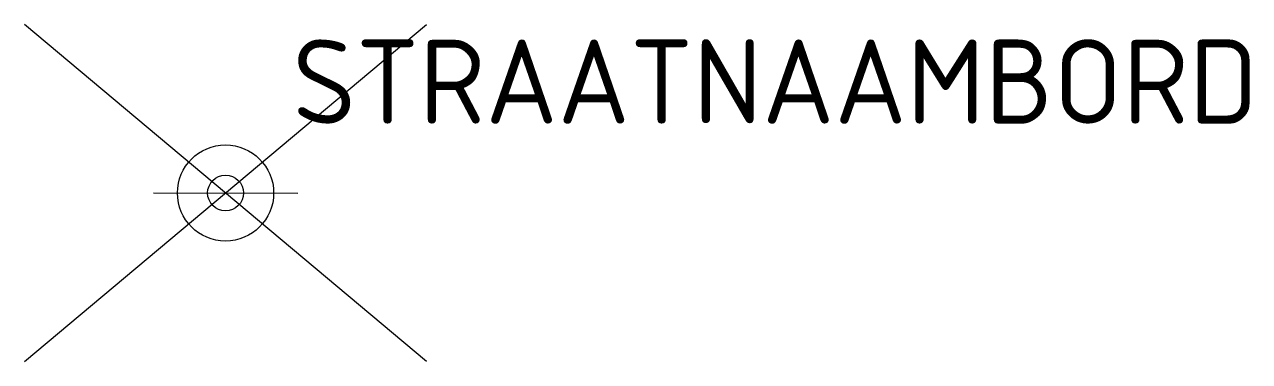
# Model space of a CAD drawing. Extents: x -0.84 to 4.26, y -0.7 to 0.7.
import ezdxf

# ---------------------------------------------------------------- set-up
doc = ezdxf.new("R2010")
doc.units = 0
doc.header["$LTSCALE"] = 0.2
doc.styles.add('NLCS-ISO', font='NLCS-ISO.ttf')

msp = doc.modelspace()

# ---------------------------------------------------------------- linework, layer by layer
at = {"color": 0}
for p, q in [((-0.8357, -0.7013), (0.8357, 0.7013)), ((0.8357, -0.7013), (-0.8357, 0.7013))]:
    msp.add_line(p, q, dxfattribs=at)
msp.add_line((-0.3, 0.0003), (0.3, -0.0003))
for radius in [0.2, 0.0745]:
    msp.add_circle((0, 0), radius)

# ---------------------------------------------------------------- texts
at = {"style": 'NLCS-ISO'}
msp.add_attdef('STRAATNAAMBORD', (0.2782, 0.2889), 'SN1', height=0.35, dxfattribs=at)

doc.saveas('drawing.dxf')
